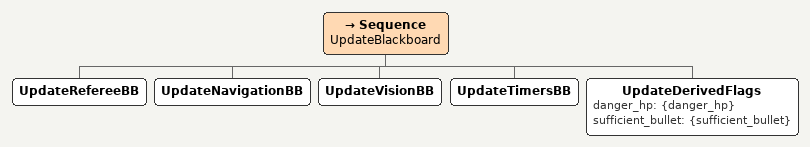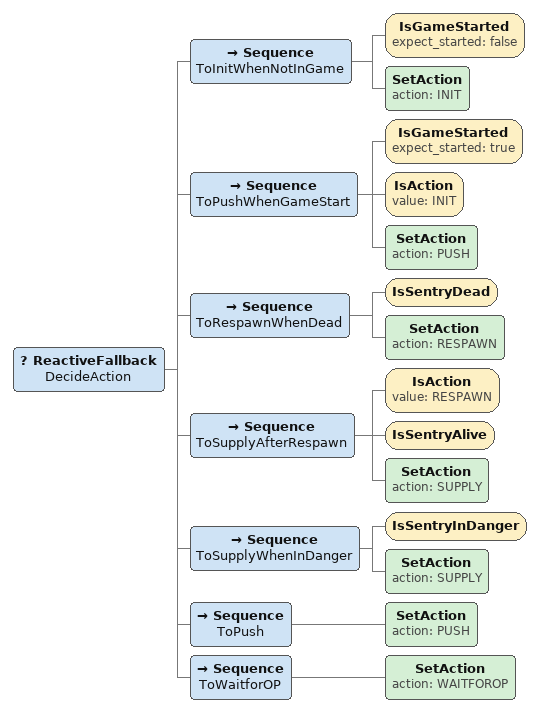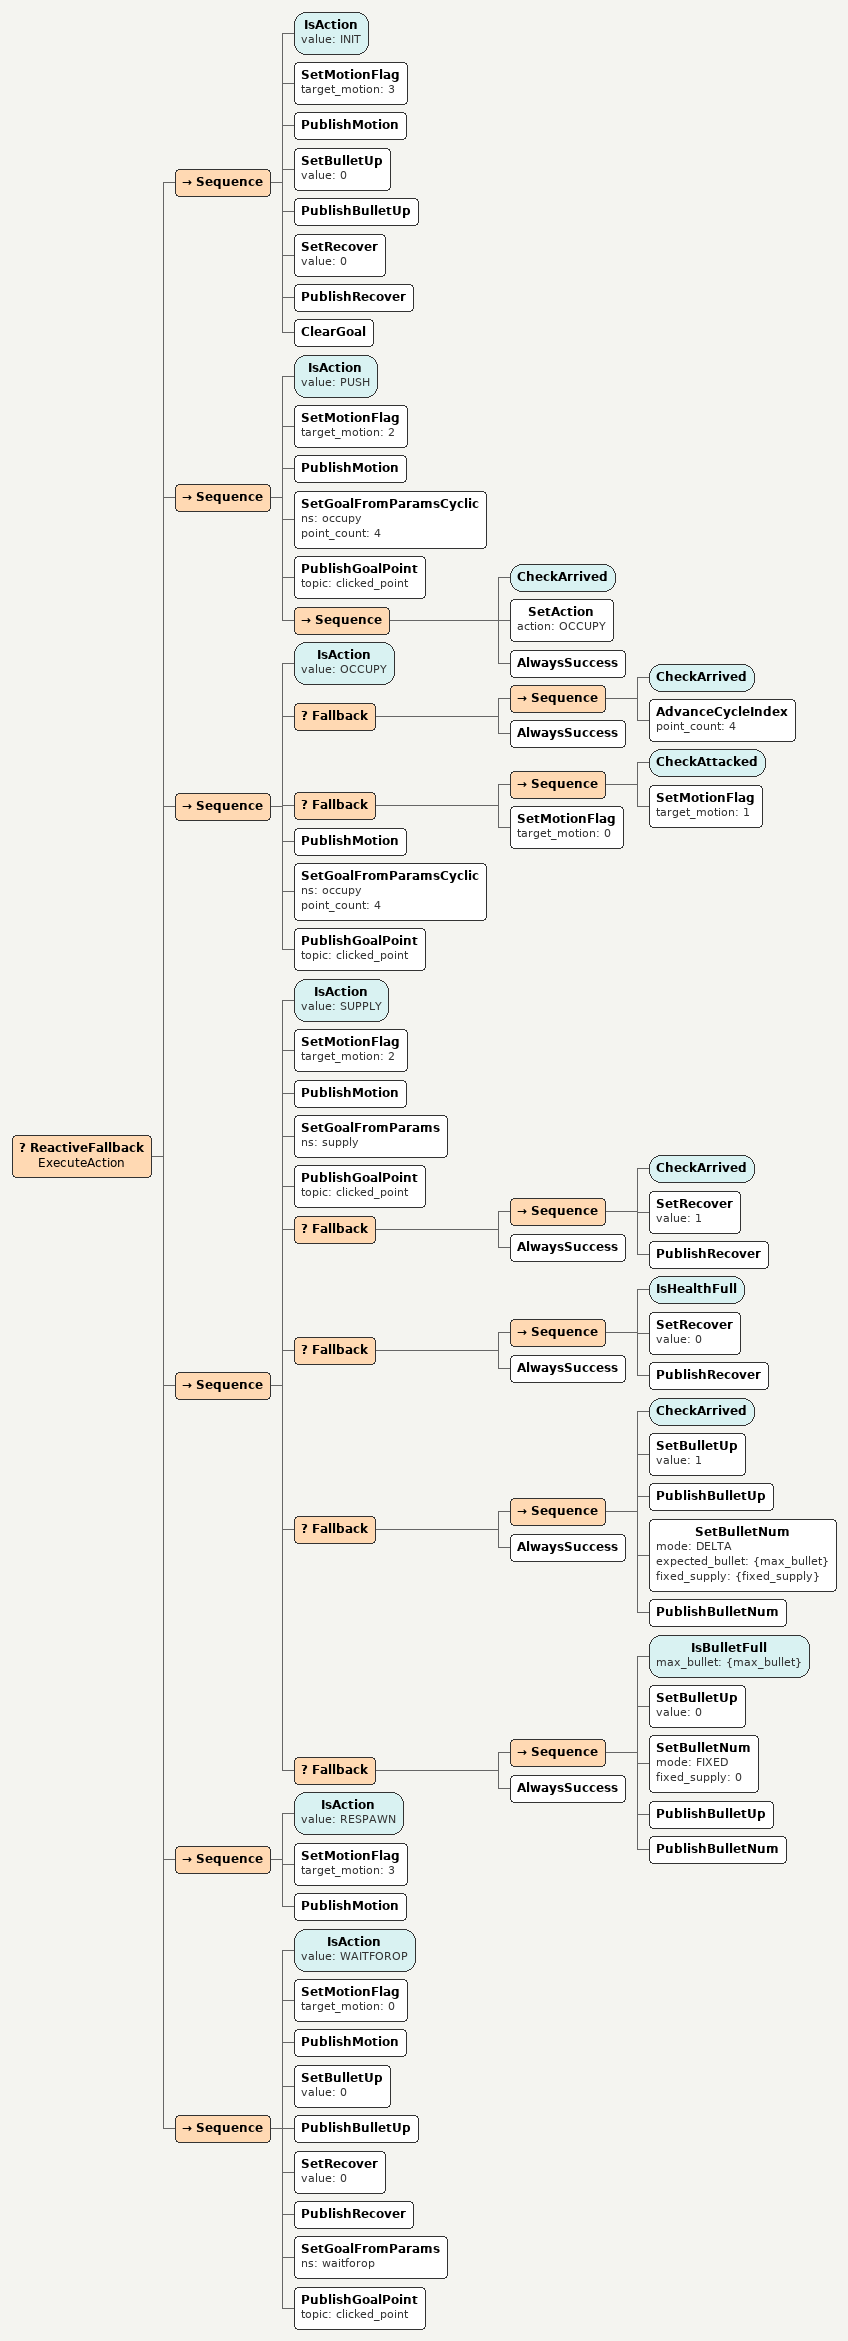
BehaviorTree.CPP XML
<Sequence name="UpdateBlackboard">
  <UpdateRefereeBB/>
  <UpdateNavigationBB/>
  <UpdateVisionBB/>
  <UpdateTimersBB/>
  <UpdateDerivedFlags danger_hp="{danger_hp}" sufficient_bullet="{sufficient_bullet}"/>
</Sequence>

<ReactiveFallback name="DecideAction">
  <Sequence name="ToInitWhenNotInGame">
    <IsGameStarted expect_started="false"/>
    <SetAction action="INIT"/>
  </Sequence>

  <Sequence name="ToPushWhenGameStart">
    <IsGameStarted expect_started="true"/>
    <IsAction value="INIT"/>
    <SetAction action="PUSH"/>
  </Sequence>

  <Sequence name="ToRespawnWhenDead">
    <IsSentryDead/>
    <SetAction action="RESPAWN"/>
  </Sequence>

  <Sequence name="ToSupplyAfterRespawn">
    <IsAction value="RESPAWN"/>
    <IsSentryAlive/>
    <SetAction action="SUPPLY"/>
  </Sequence>

  <Sequence name="ToSupplyWhenInDanger">
    <IsSentryInDanger/>
    <SetAction action="SUPPLY"/>
  </Sequence>

  <Sequence name="ToPush">
    <SetAction action="PUSH"/>
  </Sequence>

  <Sequence name="ToWaitforOP">
    <SetAction action="WAITFOROP"/>
  </Sequence>
</ReactiveFallback>

<ReactiveFallback name="ExecuteAction">
  <Sequence>
    <IsAction value="INIT"/>
    <SetMotionFlag target_motion="3"/>
    <PublishMotion/>
    <SetBulletUp value="0"/>
    <PublishBulletUp/>
    <SetRecover value="0"/>
    <PublishRecover/>
    <ClearGoal/>
  </Sequence>

  <Sequence>
    <IsAction value="PUSH"/>
    <SetMotionFlag target_motion="2"/>
    <PublishMotion/>
    <SetGoalFromParamsCyclic ns="occupy" point_count="4"/>
    <PublishGoalPoint topic="clicked_point"/>
    <Sequence>
        <CheckArrived/>
        <SetAction action="OCCUPY"/>
        <AlwaysSuccess/>
    </Sequence>
  </Sequence>

  <Sequence>
    <IsAction value="OCCUPY"/>
    <Fallback>
      <Sequence>
        <CheckArrived/>
        <AdvanceCycleIndex point_count="4"/>
      </Sequence>
      <AlwaysSuccess/>
    </Fallback>
    <Fallback>
      <Sequence>
        <CheckAttacked/>
        <SetMotionFlag target_motion="1"/>
      </Sequence>
      <SetMotionFlag target_motion="0"/>
    </Fallback>
    <PublishMotion/>
    <SetGoalFromParamsCyclic ns="occupy" point_count="4"/>
    <PublishGoalPoint topic="clicked_point"/>
  </Sequence>

  <Sequence>
    <IsAction value="SUPPLY"/>
    <SetMotionFlag target_motion="2"/>
    <PublishMotion/>
    <SetGoalFromParams ns="supply"/>
    <PublishGoalPoint topic="clicked_point"/>
    <Fallback>
      <Sequence>
        <CheckArrived/>
        <SetRecover value="1"/>
        <PublishRecover/>
      </Sequence>
      <AlwaysSuccess/>
    </Fallback>
    <Fallback>
      <Sequence>
        <IsHealthFull/>
        <SetRecover value="0"/>
        <PublishRecover/>
      </Sequence>
      <AlwaysSuccess/>
    </Fallback>
    <Fallback>
      <Sequence>
        <CheckArrived/>
        <SetBulletUp value="1"/>
        <PublishBulletUp/>
        <SetBulletNum mode="DELTA" expected_bullet="{max_bullet}" fixed_supply="{fixed_supply}"/>
        <PublishBulletNum/>
      </Sequence>
      <AlwaysSuccess/>
    </Fallback>
    <Fallback>
      <Sequence>
        <IsBulletFull max_bullet="{max_bullet}"/>
        <SetBulletUp value="0"/>
        <SetBulletNum mode="FIXED" fixed_supply="0"/>
        <PublishBulletUp/>
        <PublishBulletNum/>
      </Sequence>
      <AlwaysSuccess/>
    </Fallback>
  </Sequence>

  <Sequence>
    <IsAction value="RESPAWN"/>
    <SetMotionFlag target_motion="3"/>
    <PublishMotion/>
  </Sequence>

  <Sequence>
    <IsAction value="WAITFOROP"/>
    <SetMotionFlag target_motion="0"/>
    <PublishMotion/>
    <SetBulletUp value="0"/>
    <PublishBulletUp/>
    <SetRecover value="0"/>
    <PublishRecover/>
    <SetGoalFromParams ns="waitforop"/>
    <PublishGoalPoint topic="clicked_point"/>
  </Sequence>
</ReactiveFallback>
